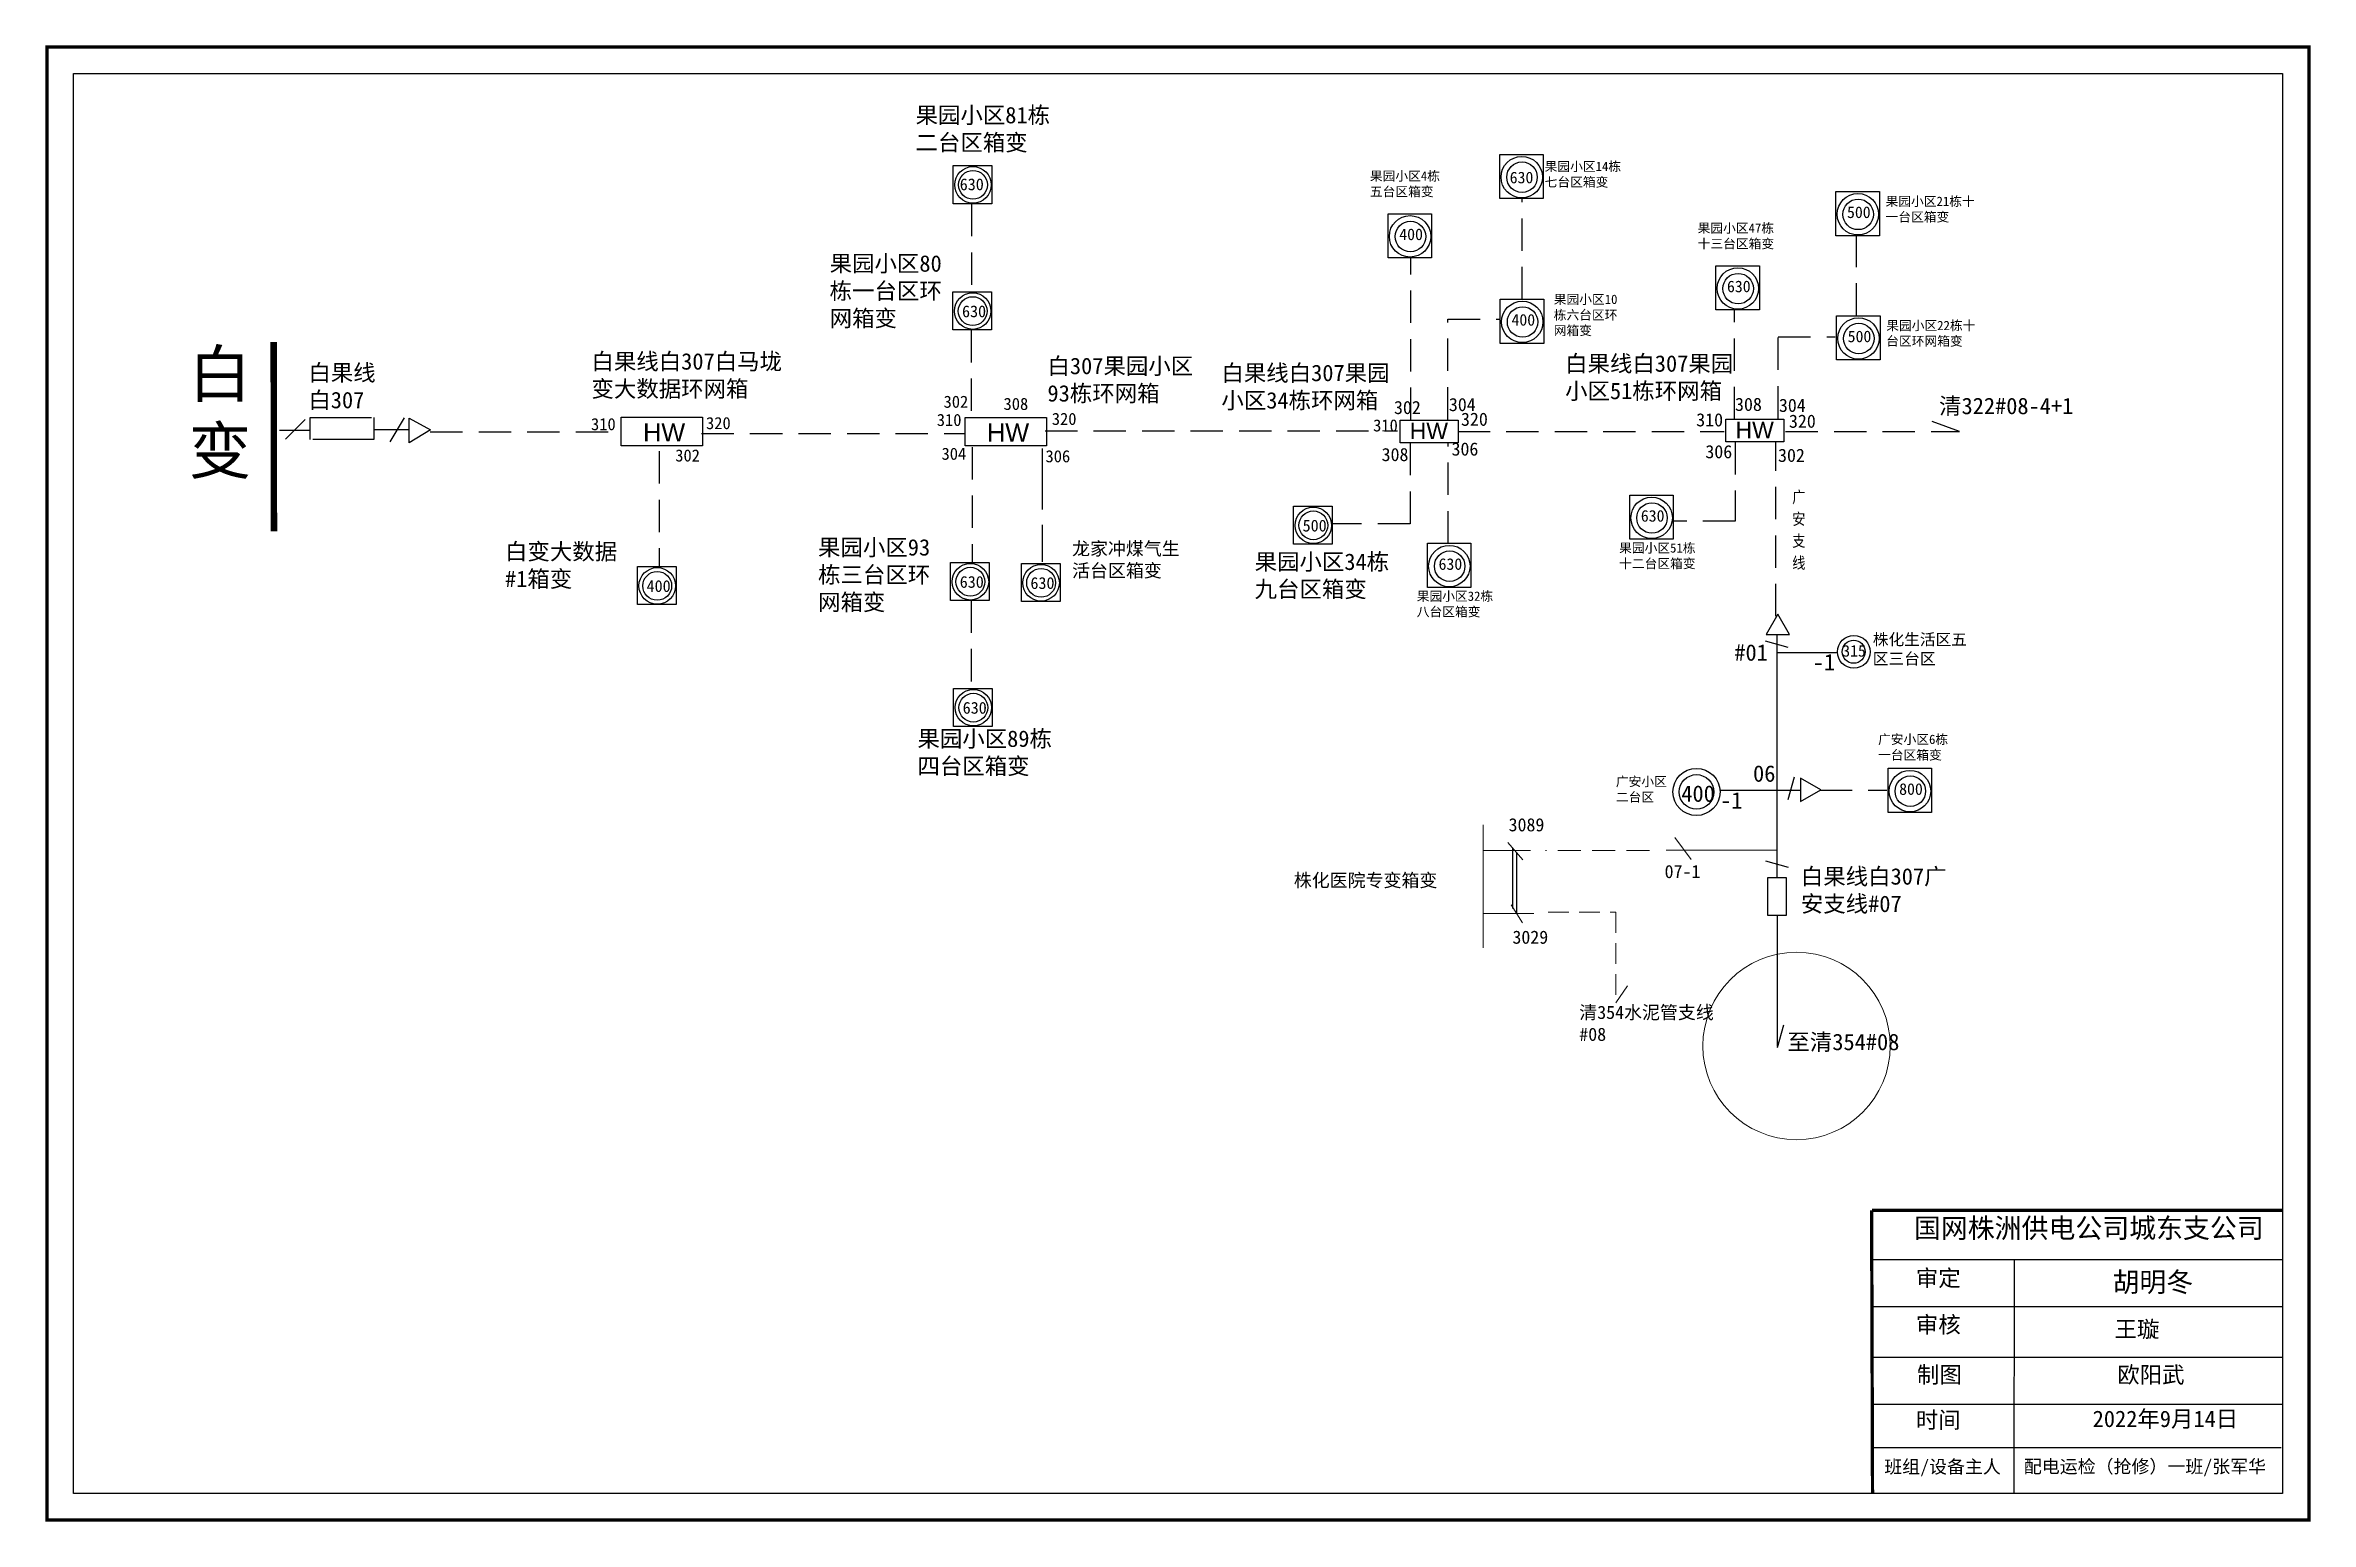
# Model space of a CAD drawing. Extents: x 0 to 344, y -1 to 224.
import ezdxf

# ---------------------------------------------------------------- set-up
doc = ezdxf.new("R2010")
doc.units = 0
doc.header["$LTSCALE"] = 0.774411
doc.linetypes.add('ACAD_ISO02W100', pattern=[15, 12, -3])
doc.linetypes.add('DASHED2', pattern=[9.525, 6.35, -3.175])
doc.layers.get('0').update_dxf_attribs({"linetype": 'CONTINUOUS'})
doc.layers.add('Layer2', color=1, linetype='CONTINUOUS')
doc.styles.add('hztxt_txtstyle_0.00_0_0', font='', dxfattribs={"bigfont": 'hztxt.shx'})
doc.styles.add('hztxt_txtstyle_2.00_0_0', font='', dxfattribs={"height": 2, "bigfont": 'hztxt.shx'})
doc.styles.add('SimSun_txtstyle_2.00_0_0', font='', dxfattribs={"height": 2})
doc.styles.add('SimSun_txtstyle_2.50_0_0', font='', dxfattribs={"height": 2.5})
doc.styles.get("Standard").update_dxf_attribs({"font": '', "height": 2.5})
doc.styles.add('字体', font='simkai_0.ttf', dxfattribs={"height": 2.5})
doc.styles.add('宋体_txtstyle_2.00_0_0', font='', dxfattribs={"height": 2})
doc.styles.add('宋体_txtstyle_2.50_0_0', font='SIMSUN.TTC', dxfattribs={"height": 2.5})
doc.styles.add('宋体_txtstyle_200.00_0_0200', font='', dxfattribs={"height": 200})
doc.styles.add('宋体_txtstyle_3.00_0_0', font='SIMSUN.TTC', dxfattribs={"height": 3})
doc.styles.get('hztxt_txtstyle_0.00_0_0').set_extended_font_data('hztxt')
doc.styles.get('hztxt_txtstyle_2.00_0_0').set_extended_font_data('hztxt')
doc.styles.get('SimSun_txtstyle_2.00_0_0').set_extended_font_data('SimSun')
doc.styles.get('SimSun_txtstyle_2.50_0_0').set_extended_font_data('SimSun')
doc.styles.get('Standard').set_extended_font_data('SimSun')
doc.styles.get('宋体_txtstyle_2.00_0_0').set_extended_font_data('宋体')
doc.styles.get('宋体_txtstyle_200.00_0_0200').set_extended_font_data('宋体')

msp = doc.modelspace()

# ---------------------------------------------------------------- linework, layer by layer
at = {"linetype": 'DASHED2'}
for p, q in [((224.17, 185.22), (224.17, 200.46)), ((140.42, 199.72), (140.42, 186.44)), ((275.03, 182.74), (275.03, 194.81)), ((207.24, 166.87), (207.24, 191.5)), ((256.44, 166.96), (256.44, 183.58)), ((140.37, 180.54), (140.37, 167.25)), ((212.85, 166.94), (212.85, 182.18)), ((212.85, 182.18), (220.9, 182.18)), ((263.11, 167.09), (263.11, 179.52)), ((263.11, 179.52), (271.77, 179.52)), ((58.13, 165.04), (87.18, 165.04)), ((92.93, 162.11), (92.93, 144.56)), ((99.38, 164.83), (139.3, 164.83)), ((140.55, 162.74), (140.55, 145.19)), ((151.63, 165.2), (205.23, 165.19)), ((207.14, 163.38), (207.14, 151.08)), ((212.93, 148.09), (212.93, 163.33)), ((214.37, 165.12), (254.9, 165.11)), ((256.58, 163.51), (256.58, 151.48)), ((262.75, 137.02), (262.76, 163.46)), ((264.23, 165.13), (290.68, 165.13)), ((207.14, 151.08), (195.29, 151.08)), ((256.58, 151.48), (247.2, 151.48)), ((140.38, 139.42), (140.38, 126.14)), ((269.43, 110.56), (279.64, 110.56))]:
    msp.add_line(p, q, dxfattribs=at)
at = {"linetype": 'Continuous'}
for p, q in [((39.13, 166.96), (36.14, 163.96)), ((49.58, 165.41), (54.84, 165.41)), ((52.04, 163.54), (54.23, 167.17)), ((54.95, 163.39), (54.95, 167.16)), ((54.95, 167.16), (58.18, 165.35)), ((290.68, 165.13), (286.52, 166.64)), ((58.18, 165.35), (54.95, 163.39)), ((261.12, 133.28), (264.57, 132.31)), ((262.99, 131.51), (272.12, 131.51)), ((254.23, 110.58), (266.49, 110.58)), ((265.55, 112.55), (264.58, 109.11)), ((222.77, 92.61), (222.77, 101.79)), ((223.38, 91.83), (223.38, 101.1)), ((263.9, 74.85), (262.93, 71.41)), ((277.35, 39.2), (339.71, 39.2)), ((298.99, 39.2), (298.96, 3.66)), ((277.35, 32.1), (339.71, 32.1)), ((277.35, 24.35), (339.71, 24.35)), ((277.35, 17.25), (339.71, 17.25)), ((277.23, 10.65), (339.6, 10.65))]:
    msp.add_line(p, q, dxfattribs=at)
at = {"linetype": 'ACAD_ISO02W100'}
for p, q in [((39.89, 165.24), (35.21, 165.24)), ((151.2, 162.52), (151.2, 145.32))]:
    msp.add_line(p, q, dxfattribs=at)
at = {"color": 0, "linetype": 'Continuous'}
for p, q in [((262.91, 134.23), (262.91, 97.3)), ((264.66, 98.82), (261.21, 99.79)), ((262.94, 91.55), (262.94, 71.59))]:
    msp.add_line(p, q, dxfattribs=at)
at = {"color": 7, "linetype": 'Continuous', "lineweight": 0, "ltscale": 0.412913}
for p, q in [((218.22, 105.29), (218.22, 86.63)), ((225.46, 101.42), (218.17, 101.42)), ((222.01, 102.64), (224.28, 99.99))]:
    msp.add_line(p, q, dxfattribs=at)
at = {"color": 7, "linetype": 'Continuous', "lineweight": 0, "ltscale": 0.534869}
for p, q in [((247.39, 103.37), (249.85, 100.05)), ((262.91, 101.44), (246.05, 101.44))]:
    msp.add_line(p, q, dxfattribs=at)
at = {"color": 7, "linetype": 'DASHED2', "lineweight": 0, "ltscale": 0.70766}
msp.add_line((243.54, 101.39), (227.71, 101.39), dxfattribs=at)
at = {"color": 7, "linetype": 'Continuous', "lineweight": 0, "ltscale": 0.637211}
for p, q in [((222.49, 93.16), (224.21, 90.42)), ((218.22, 91.82), (225.93, 91.82))]:
    msp.add_line(p, q, dxfattribs=at)
at = {"color": 7, "linetype": 'DASHED2', "lineweight": 0, "ltscale": 0.637211}
for p, q in [((228.14, 92.01), (238.42, 92.01)), ((238.42, 92.01), (238.42, 78.25)), ((238.42, 78.25), (240.71, 81.62))]:
    msp.add_line(p, q, dxfattribs=at)
at = {"linetype": 'Continuous', "const_width": 0.5}
msp.add_lwpolyline([(-0.15, 223.58), (343.83, 223.58), (343.83, -0.39), (-0.15, -0.39)], close=True, dxfattribs=at)
at = {"linetype": 'Continuous'}
for points in [[(3.9, 219.53), (339.78, 219.53), (339.78, 3.66), (3.9, 3.66)], [(220.77, 207.24), (227.39, 207.24), (227.39, 200.52), (220.77, 200.52)], [(137.66, 205.53), (143.54, 205.53), (143.54, 199.75), (137.66, 199.75)], [(271.88, 201.6), (278.5, 201.6), (278.5, 194.88), (271.88, 194.88)], [(203.79, 198.23), (210.41, 198.23), (210.41, 191.51), (203.79, 191.51)], [(253.63, 190.31), (260.25, 190.31), (260.25, 183.59), (253.63, 183.59)], [(137.62, 186.35), (143.5, 186.35), (143.5, 180.56), (137.62, 180.56)], [(220.85, 185.23), (227.47, 185.23), (227.47, 178.51), (220.85, 178.51)], [(271.98, 182.71), (278.59, 182.71), (278.59, 176), (271.98, 176)], [(205.6, 163.38), (205.6, 166.85), (214.42, 166.85), (214.42, 163.38)], [(255.15, 163.52), (255.15, 166.98), (263.96, 166.98), (263.96, 163.52)], [(240.53, 155.43), (247.14, 155.43), (247.14, 148.72), (240.53, 148.72)], [(189.41, 153.77), (195.29, 153.77), (195.29, 147.98), (189.41, 147.98)], [(137.27, 145.2), (143.15, 145.2), (143.15, 139.42), (137.27, 139.42)], [(148.02, 145.03), (153.9, 145.03), (153.9, 139.25), (148.02, 139.25)], [(209.76, 148.11), (216.38, 148.11), (216.38, 141.39), (209.76, 141.39)], [(89.65, 144.57), (95.54, 144.57), (95.54, 138.79), (89.65, 138.79)], [(137.72, 126.06), (143.6, 126.06), (143.6, 120.27), (137.72, 120.27)], [(279.81, 113.9), (286.42, 113.9), (286.42, 107.18), (279.81, 107.18)]]:
    msp.add_lwpolyline(points, close=True, dxfattribs=at)
for points, const_width in [([(34.34, 178.73), (34.36, 149.91)], 1), ([(277.31, 46.71), (277.45, 3.66)], 0.5), ([(277.35, 46.71), (339.71, 46.71)], 0.5)]:
    msp.add_lwpolyline(points, dxfattribs=dict(at, const_width=const_width))
at = {"linetype": 'ACAD_ISO02W100'}
msp.add_lwpolyline([(49.57, 167.24), (49.57, 163.9), (39.89, 163.9), (39.89, 167.24)], close=True, dxfattribs=at)
at = {"color": 0}
for points in [[(87.18, 167.29), (99.53, 167.29), (99.53, 162.95), (87.18, 162.95)], [(139.48, 167.26), (151.83, 167.26), (151.83, 162.92), (139.48, 162.92)]]:
    msp.add_lwpolyline(points, close=True, dxfattribs=at)
for points in [[(263.05, 137.32), (261.27, 134.25), (264.82, 134.25)], [(269.59, 110.63), (266.52, 112.4), (266.52, 108.86)]]:
    msp.add_lwpolyline(points, close=True)
at = {"color": 0, "linetype": 'Continuous'}
msp.add_lwpolyline([(261.55, 97.32), (264.3, 97.32), (264.3, 91.53), (261.55, 91.53)], close=True, dxfattribs=at)
at = {"linetype": 'Continuous'}
for centre, radius in [((224.11, 203.79), 3.15), ((140.66, 202.61), 2.19), ((224.15, 203.77), 2.32), ((275.22, 198.14), 3.15), ((275.26, 198.12), 2.32), ((207.13, 194.78), 3.15), ((207.18, 194.75), 2.32), ((256.97, 186.86), 3.15), ((257.01, 186.83), 2.32), ((140.62, 183.42), 2.19), ((224.19, 181.78), 3.15), ((224.24, 181.76), 2.32), ((275.31, 179.26), 3.15), ((275.36, 179.24), 2.32), ((243.86, 151.98), 3.15), ((192.41, 150.84), 2.19), ((243.91, 151.96), 2.32), ((213.1, 144.65), 3.15), ((213.15, 144.63), 2.32), ((92.65, 141.64), 2.19), ((140.27, 142.27), 2.19), ((151.02, 142.11), 2.19), ((274.61, 131.61), 2.49), ((274.58, 131.62), 1.75), ((140.72, 123.13), 2.19), ((250.68, 110.31), 3.58), ((250.68, 110.31), 2.63), ((283.14, 110.44), 3.15), ((283.19, 110.42), 2.32)]:
    msp.add_circle(centre, radius, dxfattribs=at)
at = {"color": 0, "linetype": 'Continuous'}
for centre in [(140.66, 202.61), (140.62, 183.42), (192.41, 150.84), (140.27, 142.27), (151.02, 142.11), (92.65, 141.64), (140.72, 123.13)]:
    msp.add_circle(centre, 2.78, dxfattribs=at)
at = {"color": 12, "linetype": 'Continuous', "lineweight": 0, "ltscale": 0.727286, "true_color": 0xc00000}
msp.add_circle((265.89, 71.69), 14.25, dxfattribs=at)

# ---------------------------------------------------------------- texts
at = {"linetype": 'Continuous', "attachment_point": 1}
for s, insert, char_height, width, style in [('{\\fSimSun|b0|i0|c134|p2;果园小区81栋二台区箱变}', (131.93, 214.47), 2.5, 21.6795, '字体'), ('{\\fSimSun|b0|i0|c134|p2;果园小区80栋一台区环网箱变}', (118.87, 191.91), 2.5, 18.8235, '字体'), ('{\\fSimSun|b0|i0|c134|p2;白\\f\uffbfﾬￌﾣﾤ_GB2312|b0|i0|c134|p49; \\P\\fSimSun|b0|i0|c134|p2;变}', (21.37, 177.37), 7, 46.6545, '字体'), ('{\\fSimSun|b0|i0|c134|p2;白果线\\P白307}', (39.6, 175.31), 2.5, 22.8827, '字体'), ('{\\fSimSun|b0|i0|c134|p2;白果线白307白马垅变大数据环网箱}', (82.65, 177.02), 2.5, 29.3403, '字体'), ('{\\fSimSun|b0|i0|c134|p2;白307果园小区93栋环网箱}', (151.99, 176.33), 2.5, 22.3681, '字体'), ('{\\fSimSun|b0|i0|c134|p2;白变大数据#1箱变}', (69.5, 148.12), 2.5, 18.8235, '字体'), ('{\\fSimSun|b0|i0|c134|p2;果园小区93栋三台区环网箱变}', (117.11, 148.75), 2.5, 18.8235, '字体'), ('{\\fSimSun|b0|i0|c134|p2;龙家冲煤气生活台区箱变}', (155.73, 148.3), 2, 18.8235, '字体'), ('{\\fSimSun|b0|i0|c134|p2;果园小区34栋九台区箱变}', (183.49, 146.56), 2.5, 21.1588, '字体'), ('{\\fSimSun|b0|i0|c134|p2;果园小区89栋四台区箱变}', (132.22, 119.66), 2.5, 21.6795, '字体'), ('国网株洲供电公司城东支公司', (283.74, 45.5), 3, 82.0179, '宋体_txtstyle_3.00_0_0'), ('胡明冬', (313.94, 37.3), 3, 23.4615, '宋体_txtstyle_3.00_0_0'), ('欧阳武', (314.66, 22.96), 2.5, 23.4615, '宋体_txtstyle_2.50_0_0'), ('2022年9月14日', (310.92, 16.25), 2.5, 23.4615, '宋体_txtstyle_2.50_0_0')]:
    msp.add_mtext(s, dxfattribs=dict(at, insert=insert, char_height=char_height, width=width, style=style))
at = {"color": 0, "linetype": 'Continuous', "char_height": 1.793, "width": 4.0561, "attachment_point": 1}
for s, insert in [('630', (138.65, 203.59)), ('630', (139, 184.28)), ('500', (190.79, 151.7)), ('400', (91.03, 142.51)), ('630', (138.65, 143.14)), ('630', (149.4, 142.97)), ('630', (139.1, 124))]:
    msp.add_mtext(s, dxfattribs=dict(at, insert=insert))
at = {"linetype": 'ByBlock', "attachment_point": 1, "style": '字体'}
for s, insert, char_height, width in [('{\\fSimSun|b0|i0|c134|p2;果园小区4栋五台区箱变}', (201.01, 204.67), 1.4212, 12.2264), ('{\\fSimSun|b0|i0|c134|p2;630}', (222.28, 204.61), 1.7609, 4.7144), ('{\\fSimSun|b0|i0|c134|p2;果园小区14栋七台区箱变}', (227.59, 206.12), 1.4212, 12.4658), ('{\\fSimSun|b0|i0|c134|p2;果园小区21栋十一台区箱变}', (279.43, 200.82), 1.4212, 14.7443), ('{\\fSimSun|b0|i0|c134|p2;果园小区47栋十三台区箱变}', (250.85, 196.75), 1.4212, 12.2264), ('{\\fSimSun|b0|i0|c134|p2;500}', (273.57, 199.33), 1.7609, 4.7144), ('{\\fSimSun|b0|i0|c134|p2;400}', (205.49, 195.97), 1.7609, 4.7144), ('{\\fSimSun|b0|i0|c134|p2;果园小区10栋六台区环网箱变}', (228.97, 185.92), 1.4212, 9.9142), ('{\\fSimSun|b0|i0|c134|p2;630}', (255.32, 188.05), 1.7609, 4.7144), ('{\\fSimSun|b0|i0|c134|p2;400}', (222.55, 182.97), 1.7609, 4.7144), ('{\\fSimSun|b0|i0|c134|p2;500}', (273.67, 180.45), 1.7609, 4.7144), ('{\\fSimSun|b0|i0|c134|p2;果园小区22栋十台区环网箱变}', (279.53, 181.94), 1.4212, 14.7443), ('{\\fSimSun|b0|i0|c134|p2;630}', (242.22, 153.17), 1.7609, 4.7144), ('{\\fSimSun|b0|i0|c134|p2;果园小区51栋十二台区箱变}', (238.91, 148.12), 1.4212, 12.2264), ('{\\fSimSun|b0|i0|c134|p2;630}', (211.46, 145.84), 1.7609, 4.7144), ('{\\fSimSun|b0|i0|c134|p2;果园小区32栋八台区箱变}', (208.14, 140.79), 1.4212, 12.2264), ('{\\fSimSun|b0|i0|c134|p2;315}', (272.84, 132.64), 1.7609, 4.7144), ('{\\fSimSun|b0|i0|c134|p2;广安小区6栋一台区箱变}', (278.29, 119.02), 1.4212, 12.2264), ('{\\fSimSun|b0|i0|c134|p2;广安小区二台区}', (238.42, 112.61), 1.4212, 8.8459), ('{\\fSimSun|b0|i0|c134|p2;800}', (281.5, 111.63), 1.7609, 4.7144)]:
    msp.add_mtext(s, dxfattribs=dict(at, insert=insert, char_height=char_height, width=width))
at = {"color": 0, "char_height": 2.5, "attachment_point": 1}
for s, insert, width in [('白果线白307果园小区51栋环网箱', (230.7, 176.7), 26.756), ('白果线白307果园小区34栋环网箱', (178.44, 175.27), 26.756), ('06', (259.28, 114.36), 4.8477), ('白果线白307广安支线#07', (266.55, 98.72), 22.2408)]:
    msp.add_mtext(s, dxfattribs=dict(at, insert=insert, width=width))
at = {"attachment_point": 1}
for s, insert, char_height, width, style in [('{\\fSimSun|b0|i0|c134|p2;302}', (136.19, 170.56), 1.84, 4.8234, 'hztxt_txtstyle_0.00_0_0'), ('{\\fSimSun|b0|i0|c134|p2;308}', (145.31, 170.23), 1.84, 4.8234, 'hztxt_txtstyle_0.00_0_0'), ('{\\fSimSun|b0|i0|c134|p2;310}', (82.58, 167.15), 1.84, 4.8234, 'hztxt_txtstyle_0.00_0_0'), ('{\\fSimSun|b0|i0|c134|p2;320}', (100.07, 167.31), 1.84, 4.8234, 'hztxt_txtstyle_0.00_0_0'), ('{\\fSimSun|b0|i0|c134|p2;310}', (135.16, 167.79), 1.84, 4.8234, 'hztxt_txtstyle_0.00_0_0'), ('{\\fSimSun|b0|i0|c134|p2;320}', (152.65, 167.95), 1.84, 4.8234, 'hztxt_txtstyle_0.00_0_0'), ('{\\fSimSun|b0|i0|c134|p2;310}', (201.51, 166.96), 1.84, 4.8234, 'hztxt_txtstyle_0.00_0_0'), ('{\\fSimSun|b0|i0|c134|p2;302}', (95.39, 162.39), 1.84, 4.8234, 'hztxt_txtstyle_0.00_0_0'), ('{\\fSimSun|b0|i0|c134|p2;304}', (135.88, 162.65), 1.84, 4.8234, 'hztxt_txtstyle_0.00_0_0'), ('{\\fSimSun|b0|i0|c134|p2;306}', (151.69, 162.27), 1.84, 4.8234, 'hztxt_txtstyle_0.00_0_0'), ('{\\fSimSun|b0|i0|c134|p2;株化生活区五区三台区}', (277.49, 134.37), 1.75, 14.2843, '字体')]:
    msp.add_mtext(s, dxfattribs=dict(at, insert=insert, char_height=char_height, width=width, style=style))
at = {"color": 7, "char_height": 2.5, "width": 4.8477, "attachment_point": 1}
for s, insert in [('{\\H0.8x;302}', (204.68, 169.76)), ('{\\H0.8x;304}', (213.03, 170.21)), ('{\\H0.8x;308}', (256.54, 170.24)), ('{\\H0.8x;304}', (263.21, 170.09)), ('{\\H0.8x;320}', (214.87, 167.98)), ('{\\H0.8x;310}', (250.64, 167.89)), ('{\\H0.8x;320}', (264.74, 167.68)), ('{\\H0.8x;308}', (202.8, 162.61)), ('{\\H0.8x;306}', (213.43, 163.45)), ('{\\H0.8x;306}', (252.03, 163.04)), ('{\\H0.8x;302}', (263.08, 162.49))]:
    msp.add_mtext(s, dxfattribs=dict(at, insert=insert))
at = {"color": 1, "true_color": 0xff0000, "char_height": 2.5, "attachment_point": 1, "style": 'SimSun_txtstyle_2.50_0_0'}
for s, insert, width in [('清322#08-4+1', (287.57, 170.25), 26.756), ('至清354#08', (264.51, 73.55), 22.2408)]:
    msp.add_mtext(s, dxfattribs=dict(at, insert=insert, width=width))
at = {"color": 0, "char_height": 2.75, "width": 8.399, "attachment_point": 1, "style": 'hztxt_txtstyle_0.00_0_0'}
for insert in [(90.5, 166.36), (142.8, 166.33)]:
    msp.add_mtext('{\\fArial|b0|i0|c0|p32;HW}', dxfattribs=dict(at, insert=insert))
at = {"color": 7, "attachment_point": 1}
for s, insert, char_height, width, style in [('{\\fArial|b0|i0|c0|p32;HW}', (207.08, 166.45), 2.5, 32.8505, '字体'), ('{\\fArial|b0|i0|c0|p32;HW}', (256.62, 166.59), 2.5, 32.8505, '字体'), ('#01', (256.43, 132.76), 2.5, 22.2408, 'SimSun_txtstyle_2.50_0_0'), ('清354水泥管支线#08', (232.86, 77.8), 2, 22.2408, 'SimSun_txtstyle_2.00_0_0')]:
    msp.add_mtext(s, dxfattribs=dict(at, insert=insert, char_height=char_height, width=width, style=style))
at = {"color": 4, "linetype": 'Continuous', "lineweight": 0, "ltscale": 1.394303, "true_color": 0x00ffff, "insert": (265.24, 156.07), "char_height": 2, "attachment_point": 1, "style": 'hztxt_txtstyle_2.00_0_0'}
msp.add_mtext('广^M^J安^M^J支^M^J线', dxfattribs=at)
at = {"char_height": 2.5, "width": 4.8477, "attachment_point": 1}
for insert in [(268.36, 131.29), (254.28, 110.28)]:
    msp.add_mtext('-1', dxfattribs=dict(at, insert=insert))
at = {"color": 7, "linetype": 'DASHED2', "lineweight": 0, "ltscale": 1.275149, "char_height": 2, "attachment_point": 1}
for s, insert, style in [('3089', (222.11, 106.32), '宋体_txtstyle_200.00_0_0200'), ('3029', (222.69, 89.23), '宋体_txtstyle_2.00_0_0')]:
    msp.add_mtext(s, dxfattribs=dict(at, insert=insert, style=style))
at = {"color": 7, "linetype": 'DASHED2', "lineweight": 0, "ltscale": 0.6745, "insert": (189.45, 97.88), "char_height": 2, "attachment_point": 1, "style": '宋体_txtstyle_200.00_0_0200'}
msp.add_mtext('株化医院专变箱变', dxfattribs=at)
at = {"color": 7, "linetype": 'DASHED2', "lineweight": 0, "ltscale": 3.276203, "insert": (245.83, 99.21), "char_height": 2, "attachment_point": 1, "style": '宋体_txtstyle_200.00_0_0200'}
msp.add_mtext('07-1', dxfattribs=at)
at = {"linetype": 'Continuous', "char_height": 2.5, "width": 23.4615, "attachment_point": 1}
for s, insert in [('审定', (284.04, 37.65)), ('审核', (284.04, 30.58)), ('王璇', (314.25, 29.89)), ('制图', (284.2, 22.96)), ('时间', (284.04, 16.08))]:
    msp.add_mtext(s, dxfattribs=dict(at, insert=insert))
at = {"color": 7, "linetype": 'Continuous', "lineweight": 0, "ltscale": 1.039218, "char_height": 2, "attachment_point": 1, "style": '宋体_txtstyle_200.00_0_0200'}
for s, insert in [('班组/设备主人', (279.23, 8.72)), ('配电运检（抢修）一班/张军华', (300.46, 8.76))]:
    msp.add_mtext(s, dxfattribs=dict(at, insert=insert))
at = {"layer": 'Layer2', "color": 7, "linetype": 'Continuous', "insert": (248.37, 111.31), "char_height": 2.5, "width": 3.3529, "attachment_point": 1}
msp.add_mtext('400', dxfattribs=at)

doc.saveas('drawing.dxf')
